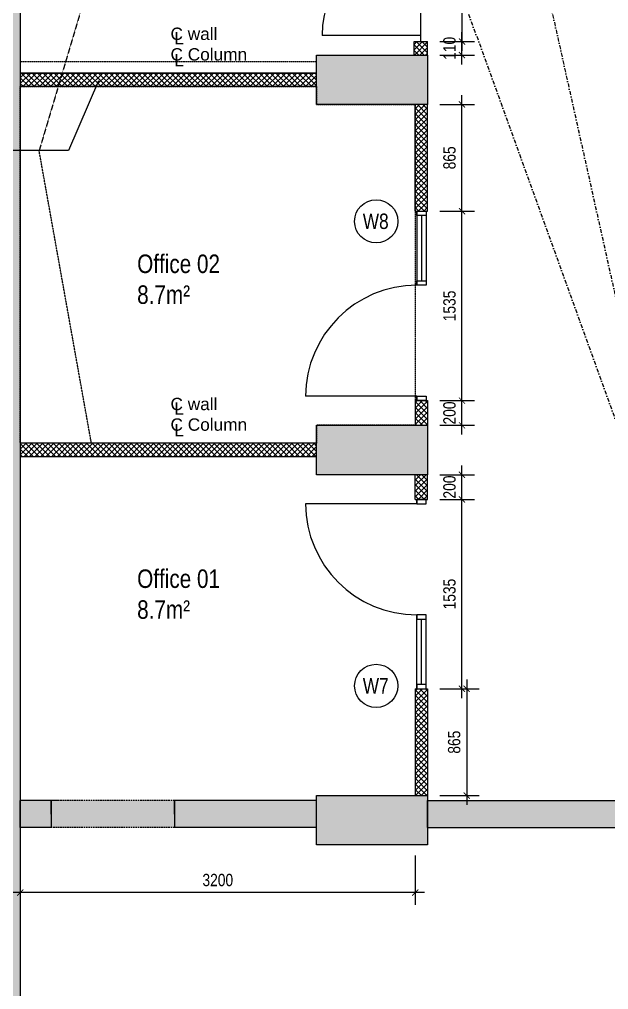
# Model space of a CAD drawing. Header units: millimetres. Extents: x -68315 to 81584, y -44830 to 67795.
# Drawn here: x -48988 to -44214, y 39273 to 47135 of the extents above; entities that cross this region are included whole.
import ezdxf

# ---------------------------------------------------------------- set-up
doc = ezdxf.new("R2010")
doc.units = ezdxf.units.MM
for name, pattern in [('DASHDOT2', [12.7, 6.35, -3.175, 0, -3.175]), ('HIDDEN2', [4.7625, 3.175, -1.5875]), ('PDASHED', [19.05, 12.7, -6.35])]:
    doc.linetypes.add(name, pattern=pattern)
for name, color, linetype in [('BRICK_WALLS_P4', 1, 'Continuous'), ('COLUMNS_P5', 5, 'Continuous'), ('Demolition', 9, 'Continuous'), ('DOORS_P2', 8, 'Continuous'), ('MSA-ABOVE', 9, 'DASHDOT2'), ('MSA-AREA', 7, 'Continuous'), ('MSA-DEMOLISH', 8, 'HIDDEN2'), ('MSA-DIMS20', 8, 'Continuous'), ('MSA-DIMS50', 8, 'Continuous'), ('MSA-DOOR', 9, 'Continuous'), ('MSA-HATCH', 8, 'Continuous'), ('MSA-HATCH ELEV1', 252, 'Continuous'), ('MSA-TEXT D&W 50', 7, 'Continuous'), ('MSA-TEXT1', 4, 'Continuous'), ('MSA-WINDOW', 4, 'Continuous')]:
    doc.layers.add(name, color=color, linetype=linetype)
doc.layers.get('0').off()
doc.styles.add('Arial 1in20 2mm', font='arial.ttf', dxfattribs={"width": 0.8, "height": 40})
doc.styles.add('Arial 1in50 2mm', font='arial.ttf', dxfattribs={"width": 0.8, "height": 100})
doc.styles.add('Arial 1in50 3mm', font='arial.ttf', dxfattribs={"width": 0.8, "height": 150})
doc.dimstyles.new('DIM-20', dxfattribs={"dimtxt": 40, "dimasz": 30, "dimexe": 40, "dimexo": 40, "dimgap": 20, "dimtad": 1, "dimdec": 0, "dimrnd": 5, "dimzin": 0, "dimdsep": 46, "dimtxsty": 'Arial 1in20 2mm', "dimblk": 'ARCHTICK', "dimcen": 0.09, "dimdle": 20, "dimclrd": 256, "dimclre": 256, "dimclrt": 256, "dimadec": 0, "dimazin": 0, "dimtfac": 1, "dimtdec": 0, "dimtix": 1, "dimtmove": 2, "dimatfit": 3, "dimfxl": 1, "dimtolj": 1, "dimtzin": 0, "dimarcsym": 0})
doc.dimstyles.new('DIM-50', dxfattribs={"dimtxt": 100, "dimasz": 50, "dimexe": 100, "dimexo": 100, "dimgap": 50, "dimtad": 1, "dimdec": 0, "dimrnd": 5, "dimzin": 0, "dimdsep": 46, "dimtxsty": 'Arial 1in50 2mm', "dimblk": 'ARCHTICK', "dimcen": 0.09, "dimdle": 75, "dimclrd": 256, "dimclre": 256, "dimclrt": 256, "dimadec": 0, "dimazin": 0, "dimtfac": 1, "dimtdec": 0, "dimtix": 1, "dimtmove": 2, "dimatfit": 3, "dimfxl": 300, "dimfxlon": 1, "dimtolj": 1, "dimtzin": 0, "dimarcsym": 0})
pattern_1 = [(45, (-111669.39, -101378.395), (-22.45064, 22.45064), []), (135, (-111669.39, -101378.395), (-22.45064, -22.45064), [])]

# ---------------------------------------------------------------- blocks, each defined once
blk = doc.blocks.new('_ArchTick')
at = {"color": 0, "linetype": 'ByBlock', "const_width": 0.15}
blk.add_lwpolyline([(-0.5, -0.5), (0.5, 0.5)], dxfattribs=at)
blk = doc.blocks.new('*D24')
at = {"layer": 'MSA-DIMS20', "lineweight": -2, "ltscale": 0.2}
for p, q in [((-45402, 41635.5), (-45402, 43320.5)), ((-45580.6, 43245.5), (-45302, 43245.5)), ((-45580.6, 41710.5), (-45302, 41710.5))]:
    blk.add_line(p, q, dxfattribs=at)
at = {"layer": 'MSA-DIMS20', "lineweight": -2, "xscale": 50, "yscale": 50, "zscale": 50}
for p, rotation in [((-45402, 43245.5), 90), ((-45402, 41710.5), 270)]:
    blk.add_blockref('_ArchTick', p, dxfattribs=dict(at, rotation=rotation))
at = {"layer": 'MSA-DIMS20', "linetype": 'Continuous', "insert": (-45503, 42478), "char_height": 100, "attachment_point": 5, "rotation": 90, "style": 'Arial 1in50 2mm'}
blk.add_mtext('\\A1;1535', dxfattribs=at)
blk = doc.blocks.new('*D45')
at = {"layer": 'MSA-DIMS50', "lineweight": -2, "ltscale": 0.2}
for p, q in [((-45364, 41785.5), (-45364, 40770.5)), ((-45580.6, 41710.5), (-45264, 41710.5)), ((-45580.6, 40845.5), (-45264, 40845.5))]:
    blk.add_line(p, q, dxfattribs=at)
at = {"layer": 'MSA-DIMS50', "lineweight": -2, "xscale": 50, "yscale": 50, "zscale": 50}
for p, rotation in [((-45364, 41710.5), 90), ((-45364, 40845.5), 270)]:
    blk.add_blockref('_ArchTick', p, dxfattribs=dict(at, rotation=rotation))
at = {"layer": 'MSA-DIMS50', "linetype": 'Continuous', "insert": (-45465, 41278), "char_height": 100, "attachment_point": 5, "rotation": 90, "style": 'Arial 1in50 2mm'}
blk.add_mtext('\\A1;865', dxfattribs=at)
blk = doc.blocks.new('*D46')
at = {"layer": 'MSA-DIMS50', "lineweight": -2, "ltscale": 0.2}
for p, q in [((-45402, 43170.5), (-45402, 43520.5)), ((-45580.6, 43445.5), (-45302, 43445.5)), ((-45580.6, 43245.5), (-45302, 43245.5))]:
    blk.add_line(p, q, dxfattribs=at)
at = {"layer": 'MSA-DIMS50', "lineweight": -2, "xscale": 50, "yscale": 50, "zscale": 50}
for p, rotation in [((-45402, 43445.5), 270), ((-45402, 43245.5), 90)]:
    blk.add_blockref('_ArchTick', p, dxfattribs=dict(at, rotation=rotation))
at = {"layer": 'MSA-DIMS50', "linetype": 'Continuous', "insert": (-45503, 43345.5), "char_height": 100, "attachment_point": 5, "rotation": 90, "style": 'Arial 1in50 2mm'}
blk.add_mtext('\\A1;200', dxfattribs=at)
blk = doc.blocks.new('*D50')
at = {"layer": 'MSA-DIMS50', "lineweight": -2, "ltscale": 0.2}
for p, q in [((-49652.1, 40730.5), (-49652.1, 43665.5)), ((-49352.1, 43590.5), (-49752.1, 43590.5)), ((-49352.1, 40805.5), (-49752.1, 40805.5))]:
    blk.add_line(p, q, dxfattribs=at)
at = {"layer": 'MSA-DIMS50', "lineweight": -2, "xscale": 50, "yscale": 50, "zscale": 50}
for p, rotation in [((-49652.1, 43590.5), 90), ((-49652.1, 40805.5), 270)]:
    blk.add_blockref('_ArchTick', p, dxfattribs=dict(at, rotation=rotation))
at = {"layer": 'MSA-DIMS50', "linetype": 'Continuous', "insert": (-49753.1, 42198), "char_height": 100, "attachment_point": 5, "rotation": 90, "style": 'Arial 1in50 2mm'}
blk.add_mtext('\\A1;2785', dxfattribs=at)
blk = doc.blocks.new('*D51')
at = {"layer": 'MSA-DIMS50', "lineweight": -2, "ltscale": 0.2}
for p, q in [((-49352.1, 46700.5), (-49752.1, 46700.5)), ((-49652.1, 46515.5), (-49652.1, 46775.5)), ((-49352.1, 46590.5), (-49752.1, 46590.5))]:
    blk.add_line(p, q, dxfattribs=at)
at = {"layer": 'MSA-DIMS50', "lineweight": -2, "xscale": 50, "yscale": 50, "zscale": 50}
for p, rotation in [((-49652.1, 46700.5), 270), ((-49652.1, 46590.5), 90)]:
    blk.add_blockref('_ArchTick', p, dxfattribs=dict(at, rotation=rotation))
at = {"layer": 'MSA-DIMS50', "linetype": 'Continuous', "insert": (-49753.1, 46645.5), "char_height": 100, "attachment_point": 5, "rotation": 90, "style": 'Arial 1in50 2mm'}
blk.add_mtext('\\A1;110', dxfattribs=at)
blk = doc.blocks.new('*D52')
at = {"layer": 'MSA-DIMS50', "lineweight": -2, "ltscale": 0.2}
for p, q in [((-49652.1, 43625.5), (-49652.1, 46665.5)), ((-49352.1, 46590.5), (-49752.1, 46590.5)), ((-49352.1, 43700.5), (-49752.1, 43700.5))]:
    blk.add_line(p, q, dxfattribs=at)
at = {"layer": 'MSA-DIMS50', "lineweight": -2, "xscale": 50, "yscale": 50, "zscale": 50}
for p, rotation in [((-49652.1, 46590.5), 90), ((-49652.1, 43700.5), 270)]:
    blk.add_blockref('_ArchTick', p, dxfattribs=dict(at, rotation=rotation))
at = {"layer": 'MSA-DIMS50', "linetype": 'Continuous', "insert": (-49753.1, 45145.5), "char_height": 100, "attachment_point": 5, "rotation": 90, "style": 'Arial 1in50 2mm'}
blk.add_mtext('\\A1;2890', dxfattribs=at)
blk = doc.blocks.new('*D53')
at = {"layer": 'MSA-DIMS50', "lineweight": -2, "ltscale": 0.2}
for p, q in [((-49652.1, 46625.5), (-49652.1, 49665.5)), ((-49352.1, 49590.5), (-49752.1, 49590.5)), ((-49352.1, 46700.5), (-49752.1, 46700.5))]:
    blk.add_line(p, q, dxfattribs=at)
at = {"layer": 'MSA-DIMS50', "lineweight": -2, "xscale": 50, "yscale": 50, "zscale": 50}
for p, rotation in [((-49652.1, 49590.5), 90), ((-49652.1, 46700.5), 270)]:
    blk.add_blockref('_ArchTick', p, dxfattribs=dict(at, rotation=rotation))
at = {"layer": 'MSA-DIMS50', "linetype": 'Continuous', "insert": (-49753.1, 48145.5), "char_height": 100, "attachment_point": 5, "rotation": 90, "style": 'Arial 1in50 2mm'}
blk.add_mtext('\\A1;2890', dxfattribs=at)
blk = doc.blocks.new('*D55')
at = {"layer": 'MSA-DIMS50', "lineweight": -2, "ltscale": 0.2}
for p, q in [((-49652.1, 43515.5), (-49652.1, 43775.5)), ((-49352.1, 43700.5), (-49752.1, 43700.5)), ((-49352.1, 43590.5), (-49752.1, 43590.5))]:
    blk.add_line(p, q, dxfattribs=at)
at = {"layer": 'MSA-DIMS50', "lineweight": -2, "xscale": 50, "yscale": 50, "zscale": 50}
for p, rotation in [((-49652.1, 43700.5), 270), ((-49652.1, 43590.5), 90)]:
    blk.add_blockref('_ArchTick', p, dxfattribs=dict(at, rotation=rotation))
at = {"layer": 'MSA-DIMS50', "linetype": 'Continuous', "insert": (-49753.1, 43645.5), "char_height": 100, "attachment_point": 5, "rotation": 90, "style": 'Arial 1in50 2mm'}
blk.add_mtext('\\A1;110', dxfattribs=at)
blk = doc.blocks.new('*D59')
at = {"layer": 'MSA-DIMS50', "lineweight": -2, "ltscale": 0.2}
for p, q in [((-48980.6, 40359.3), (-48980.6, 39959.3)), ((-45780.6, 40359.3), (-45780.6, 39959.3)), ((-45705.6, 40059.3), (-49055.6, 40059.3))]:
    blk.add_line(p, q, dxfattribs=at)
at = {"layer": 'MSA-DIMS50', "lineweight": -2, "xscale": 50, "yscale": 50, "zscale": 50, "rotation": 180}
blk.add_blockref('_ArchTick', (-48980.6, 40059.3), dxfattribs=at)
at = {"layer": 'MSA-DIMS50', "lineweight": -2, "xscale": 50, "yscale": 50, "zscale": 50}
blk.add_blockref('_ArchTick', (-45780.6, 40059.3), dxfattribs=at)
at = {"layer": 'MSA-DIMS50', "linetype": 'Continuous', "insert": (-47380.6, 40160.4), "char_height": 100, "attachment_point": 5, "style": 'Arial 1in50 2mm'}
blk.add_mtext('\\A1;3200', dxfattribs=at)
blk = doc.blocks.new('*D88')
at = {"layer": 'MSA-DIMS20', "lineweight": -2, "ltscale": 0.2}
for p, q in [((-45402, 43970.5), (-45402, 45655.5)), ((-45580.6, 45580.5), (-45302, 45580.5)), ((-45580.6, 44045.5), (-45302, 44045.5))]:
    blk.add_line(p, q, dxfattribs=at)
at = {"layer": 'MSA-DIMS20', "lineweight": -2, "xscale": 50, "yscale": 50, "zscale": 50}
for p, rotation in [((-45402, 45580.5), 90), ((-45402, 44045.5), 270)]:
    blk.add_blockref('_ArchTick', p, dxfattribs=dict(at, rotation=rotation))
at = {"layer": 'MSA-DIMS20', "linetype": 'Continuous', "insert": (-45503, 44813), "char_height": 100, "attachment_point": 5, "rotation": 90, "style": 'Arial 1in50 2mm'}
blk.add_mtext('\\A1;1535', dxfattribs=at)
blk = doc.blocks.new('*D89')
at = {"layer": 'MSA-DIMS20', "lineweight": -2, "ltscale": 0.2}
for p, q in [((-45402, 46770.5), (-45402, 47030.5)), ((-45580.6, 46955.5), (-45302, 46955.5)), ((-45580.6, 46845.5), (-45302, 46845.5))]:
    blk.add_line(p, q, dxfattribs=at)
at = {"layer": 'MSA-DIMS20', "lineweight": -2, "xscale": 50, "yscale": 50, "zscale": 50}
for p, rotation in [((-45402, 46955.5), 270), ((-45402, 46845.5), 90)]:
    blk.add_blockref('_ArchTick', p, dxfattribs=dict(at, rotation=rotation))
at = {"layer": 'MSA-DIMS20', "linetype": 'Continuous', "insert": (-45503, 46900.5), "char_height": 100, "attachment_point": 5, "rotation": 90, "style": 'Arial 1in50 2mm'}
blk.add_mtext('\\A1;110', dxfattribs=at)
blk = doc.blocks.new('*D91')
at = {"layer": 'MSA-DIMS20', "lineweight": -2, "ltscale": 0.2}
for p, q in [((-45402, 45505.5), (-45402, 46520.5)), ((-45580.6, 46445.5), (-45302, 46445.5)), ((-45580.6, 45580.5), (-45302, 45580.5))]:
    blk.add_line(p, q, dxfattribs=at)
at = {"layer": 'MSA-DIMS20', "lineweight": -2, "xscale": 50, "yscale": 50, "zscale": 50}
for p, rotation in [((-45402, 46445.5), 90), ((-45402, 45580.5), 270)]:
    blk.add_blockref('_ArchTick', p, dxfattribs=dict(at, rotation=rotation))
at = {"layer": 'MSA-DIMS20', "linetype": 'Continuous', "insert": (-45503, 46013), "char_height": 100, "attachment_point": 5, "rotation": 90, "style": 'Arial 1in50 2mm'}
blk.add_mtext('\\A1;865', dxfattribs=at)
blk = doc.blocks.new('*D92')
at = {"layer": 'MSA-DIMS20', "lineweight": -2, "ltscale": 0.2}
for p, q in [((-45402, 43770.5), (-45402, 44120.5)), ((-45580.6, 44045.5), (-45302, 44045.5)), ((-45580.6, 43845.5), (-45302, 43845.5))]:
    blk.add_line(p, q, dxfattribs=at)
at = {"layer": 'MSA-DIMS20', "lineweight": -2, "xscale": 50, "yscale": 50, "zscale": 50}
for p, rotation in [((-45402, 44045.5), 270), ((-45402, 43845.5), 90)]:
    blk.add_blockref('_ArchTick', p, dxfattribs=dict(at, rotation=rotation))
at = {"layer": 'MSA-DIMS20', "linetype": 'Continuous', "insert": (-45503, 43945.5), "char_height": 100, "attachment_point": 5, "rotation": 90, "style": 'Arial 1in50 2mm'}
blk.add_mtext('\\A1;200', dxfattribs=at)
blk = doc.blocks.new('*D98')
at = {"layer": 'MSA-DIMS20', "lineweight": -2, "ltscale": 0.2}
for p, q in [((-45402, 47930.5), (-45402, 46880.5)), ((-45580.6, 47855.5), (-45302, 47855.5)), ((-45580.6, 46955.5), (-45302, 46955.5))]:
    blk.add_line(p, q, dxfattribs=at)
at = {"layer": 'MSA-DIMS20', "lineweight": -2, "xscale": 50, "yscale": 50, "zscale": 50}
for p, rotation in [((-45402, 47855.5), 90), ((-45402, 46955.5), 270)]:
    blk.add_blockref('_ArchTick', p, dxfattribs=dict(at, rotation=rotation))
at = {"layer": 'MSA-DIMS20', "linetype": 'Continuous', "insert": (-45503, 47405.5), "char_height": 100, "attachment_point": 5, "rotation": 90, "style": 'Arial 1in50 2mm'}
blk.add_mtext('\\A1;900', dxfattribs=at)

msp = doc.modelspace()

# ---------------------------------------------------------------- hatches: boundary and pattern name
at = {"layer": 'MSA-HATCH', "ltscale": 0.2}
h = msp.add_hatch(dxfattribs=at)
h.set_pattern_fill('ANSI37', color=10, scale=10)
h.set_pattern_definition([(45, (-111707.39, -101378.395), (-22.4506403, 22.4506403), []), (135, (-111707.39, -101378.395), (-22.4506403, -22.4506403), [])])
h.paths.add_polyline_path([(-46580.6, 43700.5), (-48980.6, 43700.5), (-48980.6, 43590.5), (-46580.6, 43590.5)])
h.paths.add_polyline_path([(-46580.6, 46700.5), (-48980.6, 46700.5), (-48980.6, 46590.5), (-46580.6, 46590.5)])
h.paths.add_polyline_path([(-45680.6, 46955.5), (-45790.6, 46955.5), (-45790.6, 46845.5), (-45680.6, 46845.5)])
h.paths.add_polyline_path([(-45680.6, 49445.5), (-45790.6, 49445.5), (-45790.6, 47855.5), (-45680.6, 47855.5)])
h.paths.add_polyline_path([(-46580.6, 49700.5), (-48980.6, 49700.5), (-48980.6, 49590.5), (-46580.6, 49590.5)])
h.paths.add_polyline_path([(-45680.6, 51435.5), (-45790.6, 51435.5), (-45790.6, 49845.5), (-45680.6, 49845.5)])
h.paths.add_polyline_path([(-45680.6, 52445.5), (-45790.6, 52445.5), (-45790.6, 52335.5), (-45680.6, 52335.5)])
h.paths.add_polyline_path([(-46580.6, 52645.5), (-48980.6, 52645.5), (-48980.6, 52535.5), (-46580.6, 52535.5)])
h = msp.add_hatch(dxfattribs=at)
h.set_pattern_fill('ANSI37', color=10, scale=10)
h.set_pattern_definition(pattern_1)
h.paths.add_polyline_path([(-45680.6, 44045.5), (-45780.6, 44045.5), (-45780.6, 43845.5), (-45680.6, 43845.5)])
h.paths.add_polyline_path([(-45680.6, 46445.5), (-45780.6, 46445.5), (-45780.6, 45580.5), (-45680.6, 45580.5)])
h = msp.add_hatch(dxfattribs=at)
h.set_pattern_fill('ANSI37', color=10, scale=10)
h.set_pattern_definition(pattern_1)
h.paths.add_polyline_path([(-45680.6, 41710.5), (-45780.6, 41710.5), (-45780.6, 40845.5), (-45680.6, 40845.5)])
h.paths.add_polyline_path([(-45680.6, 43445.5), (-45780.6, 43445.5), (-45780.6, 43245.5), (-45680.6, 43245.5)])
at = {"layer": 'MSA-HATCH ELEV1', "ltscale": 0.2}
h = msp.add_hatch(color=256, dxfattribs=at)
h.dxf.hatch_style = 1
h.paths.add_polyline_path([(-48980.6, 37800.5), (-48580.6, 37800.5), (-48580.6, 37910.5), (-48580.6, 38100.5), (-48980.6, 38100.5), (-48980.6, 61545.5), (-46580.6, 61545.5), (-46580.6, 61445.5), (-45680.6, 61445.5), (-45680.6, 61845.5), (-46280.6, 61845.5), (-46280.6, 64445.5), (-45680.6, 64445.5), (-45680.6, 64845.5), (-46280.6, 64845.5), (-46280.6, 66085.5), (-44980.6, 66085.5), (-44980.6, 65685.5), (-41480.6, 65685.5), (-41480.6, 66085.5), (-38880.6, 66085.5), (-38880.6, 65685.5), (-35480.6, 65685.5), (-35480.6, 66085.5), (-34080.6, 66085.5), (-34080.6, 64845.5), (-34680.6, 64845.5), (-34680.6, 64445.5), (-34080.6, 64445.5), (-34080.6, 61845.5), (-34680.6, 61845.5), (-34680.6, 61445.5), (-34080.6, 61445.5), (-34080.6, 60649), (-33780.6, 60649), (-33780.6, 61545.5), (-28030.6, 61545.5), (-28030.6, 62345.5), (-23830.6, 62345.5), (-23830.6, 61530.5), (-23530.6, 61530.5), (-23530.6, 67495.5), (8969.4, 67495.5), (8969.4, 63768.5), (7619.4, 62418.5), (7619.4, 61845.5), (-1780.6, 61845.5), (-1780.6, 61530.5), (13969.4, 61530.5), (13969.4, 63945.5), (9269.4, 63945.5), (9269.4, 67795.5), (-23830.6, 67795.5), (-23830.6, 62645.5), (-28330.6, 62645.5), (-28330.6, 61845.5), (-33780.6, 61845.5), (-33780.6, 66385.5), (-35880.6, 66385.5), (-35880.6, 66085.5), (-38480.6, 66085.5), (-38480.6, 66385.5), (-41880.6, 66385.5), (-41880.6, 66085.5), (-44380.6, 66085.5), (-44380.6, 66385.5), (-46580.6, 66385.5), (-46580.6, 61845.5), (-49280.6, 61845.5), (-49280.6, 37645.5), (-60180.6, 37645.5), (-60180.6, 34445.5), (-59880.6, 34445.5), (-59880.6, 34545.5), (-50580.6, 34545.5), (-50580.6, 34845.5), (-59880.6, 34845.5), (-59880.6, 37345.5), (-48980.6, 37345.5)])
h.paths.add_polyline_path([(7919.4, 61845.5), (7919.4, 62295.5), (9269.4, 63645.5), (13669.4, 63645.5), (13669.4, 61845.5)], flags=16)
h = msp.add_hatch(color=256, dxfattribs=at)
h.dxf.hatch_style = 1
h.paths.add_polyline_path([(-45680.6, 58845.5), (-46580.6, 58845.5), (-46580.6, 58445.5), (-45680.6, 58445.5)])
h.paths.add_polyline_path([(-45680.6, 55845.5), (-46580.6, 55845.5), (-46580.6, 55445.5), (-45680.6, 55445.5)])
h.paths.add_polyline_path([(-45680.6, 52845.5), (-46580.6, 52845.5), (-46580.6, 52445.5), (-45680.6, 52445.5)])
h.paths.add_polyline_path([(-45680.6, 49845.5), (-46580.6, 49845.5), (-46580.6, 49445.5), (-45680.6, 49445.5)])
h.paths.add_polyline_path([(-45680.6, 46845.5), (-46580.6, 46845.5), (-46580.6, 46445.5), (-45806.6, 46445.5), (-45806.6, 46445.5), (-45730.6, 46445.5), (-45680.6, 46445.5)])
h.paths.add_polyline_path([(-45680.6, 43845.5), (-45730.6, 43845.5), (-45730.6, 43845.5), (-45806.6, 43845.5), (-46580.6, 43845.5), (-46580.6, 43445.5), (-45806.6, 43445.5), (-45806.6, 43445.5), (-45730.6, 43445.5), (-45680.6, 43445.5)])
h.paths.add_polyline_path([(-45680.6, 40845.5), (-46580.6, 40845.5), (-46580.6, 40445.5), (-45680.6, 40445.5)])
h.paths.add_polyline_path([(-33780.6, 42345.5), (-34680.6, 42345.5), (-34680.6, 41945.5), (-33780.6, 41945.5)])
h.paths.add_polyline_path([(-33780.6, 43845.5), (-34680.6, 43845.5), (-34680.6, 43445.5), (-33780.6, 43445.5)])
h.paths.add_polyline_path([(-33780.6, 46845.5), (-34680.6, 46845.5), (-34680.6, 46445.5), (-33780.6, 46445.5)])
h.paths.add_polyline_path([(-33780.6, 49845.5), (-34680.6, 49845.5), (-34680.6, 49445.5), (-33780.6, 49445.5)])
h.paths.add_polyline_path([(-33780.6, 52845.5), (-34680.6, 52845.5), (-34680.6, 52445.5), (-33780.6, 52445.5)])
h.paths.add_polyline_path([(-33780.6, 55845.5), (-34680.6, 55845.5), (-34680.6, 55445.5), (-33780.6, 55445.5)])
h.paths.add_polyline_path([(-33930.6, 58845.5), (-34830.6, 58845.5), (-34830.6, 58445.5), (-33930.6, 58445.5)])
h = msp.add_hatch(color=256, dxfattribs=at)
h.dxf.hatch_style = 1
h.paths.add_polyline_path([(-48730.6, 40805.5), (-48980.6, 40805.5), (-48980.6, 40585.5), (-48730.6, 40585.5)])
h.paths.add_polyline_path([(-47730.6, 40805.5), (-48730.6, 40805.5), (-48730.6, 40585.5), (-47730.6, 40585.5)])
h.paths.add_polyline_path([(-46580.6, 40805.5), (-47730.6, 40805.5), (-47730.6, 40585.5), (-46580.6, 40585.5)])
h.paths.add_polyline_path([(-40785.6, 40805.5), (-45680.6, 40805.5), (-45680.6, 40585.5), (-40785.6, 40585.5)])
h.paths.add_polyline_path([(-37059.6, 40805.5), (-37169.6, 40805.5), (-37169.6, 43700.5), (-37627.6, 43700.5), (-37627.6, 43590.5), (-37279.6, 43590.5), (-37279.6, 42915.5), (-38875.6, 42915.5), (-38875.6, 43590.5), (-38527.6, 43590.5), (-38527.6, 43700.5), (-38985.6, 43700.5), (-38985.6, 41905.5), (-38875.6, 41905.5), (-38875.6, 42805.5), (-37279.6, 42805.5), (-37279.6, 40805.5), (-39185.6, 40805.5), (-39185.6, 40585.5), (-37059.6, 40585.5)])
h.paths.add_polyline_path([(-34230.6, 40805.5), (-34280.6, 40805.5), (-34570.6, 40805.5), (-34570.6, 41945.5), (-34680.6, 41945.5), (-34680.6, 40585.5), (-34230.6, 40585.5)])
h.paths.add_polyline_path([(-34230.6, 43445.5), (-34340.6, 43445.5), (-34340.6, 42345.5), (-34230.6, 42345.5)])
h.paths.add_polyline_path([(-34030.6, 43445.5), (-34140.6, 43445.5), (-34140.6, 42345.5), (-34030.6, 42345.5)])

# ---------------------------------------------------------------- linework, layer by layer
at = {"layer": 'BRICK_WALLS_P4', "linetype": 'Continuous'}
for p, q in [((-45790.6, 46845.5), (-45790.6, 46955.5)), ((-45790.6, 46955.5), (-45680.6, 46955.5)), ((-45680.6, 46845.5), (-45680.6, 46955.5)), ((-46580.6, 46700.5), (-48980.6, 46700.5)), ((-46580.6, 46590.5), (-48980.6, 46590.5)), ((-45780.6, 45580.5), (-45780.6, 46445.5)), ((-45680.6, 45580.5), (-45680.6, 46445.5)), ((-45780.6, 45580.5), (-45680.6, 45580.5)), ((-45780.6, 44045.5), (-45680.6, 44045.5)), ((-45780.6, 44045.5), (-45780.6, 43845.5)), ((-45680.6, 44045.5), (-45680.6, 43845.5)), ((-46580.6, 43700.5), (-48980.6, 43700.5)), ((-46580.6, 43590.5), (-48980.6, 43590.5)), ((-45780.6, 43245.5), (-45780.6, 43445.5)), ((-45680.6, 43245.5), (-45680.6, 43445.5)), ((-45780.6, 43245.5), (-45680.6, 43245.5)), ((-45780.6, 41710.5), (-45780.6, 40845.5)), ((-45780.6, 41710.5), (-45680.6, 41710.5)), ((-45680.6, 41710.5), (-45680.6, 40845.5)), ((-48680.6, 40805.5), (-48980.6, 40805.5)), ((-48980.6, 40585.5), (-48980.6, 40805.5)), ((-48730.6, 40805.5), (-48730.6, 40585.5)), ((-47730.6, 40805.5), (-47730.6, 40585.5)), ((-46580.6, 40805.5), (-47730.6, 40805.5)), ((-46580.6, 40585.5), (-46580.6, 40805.5)), ((-45680.6, 40805.5), (-40785.6, 40805.5)), ((-45680.6, 40585.5), (-45680.6, 40805.5)), ((-48730.6, 40585.5), (-48980.6, 40585.5)), ((-46580.6, 40585.5), (-47730.6, 40585.5)), ((-45680.6, 40585.5), (-40785.6, 40585.5))]:
    msp.add_line(p, q, dxfattribs=at)
at = {"layer": 'COLUMNS_P5', "linetype": 'Continuous'}
msp.add_line((-48980.6, 61545.5), (-48980.6, 38100.5), dxfattribs=at)
for points in [[(-46580.6, 46445.5), (-46580.6, 46845.5), (-45680.6, 46845.5), (-45680.6, 46445.5), (-46580.6, 46445.5)], [(-46580.6, 43445.5), (-46580.6, 43845.5), (-45680.6, 43845.5), (-45680.6, 43445.5), (-46580.6, 43445.5)], [(-46580.6, 40445.5), (-46580.6, 40845.5), (-45680.6, 40845.5), (-45680.6, 40445.5), (-46580.6, 40445.5)]]:
    msp.add_lwpolyline(points, dxfattribs=at)
at = {"layer": 'Demolition', "linetype": 'PDASHED'}
for p, q in [((-47730.6, 40805.5), (-48730.6, 40805.5)), ((-47730.6, 40585.5), (-48730.6, 40585.5))]:
    msp.add_line(p, q, dxfattribs=at)
at = {"layer": 'DOORS_P2', "linetype": 'Continuous'}
for p, q in [((-48730.6, 40695.5), (-48730.6, 40805.5)), ((-47730.6, 40695.5), (-47730.6, 40805.5))]:
    msp.add_line(p, q, dxfattribs=at)
at = {"layer": 'MSA-ABOVE', "ltscale": 5}
for p in [(-45607.8, 51395.5), (-45607.8, 47895.5)]:
    msp.add_line(p, (-43580.6, 42295.5), dxfattribs=at)
at = {"layer": 'MSA-AREA', "ltscale": 0.2}
msp.add_lwpolyline([(-48980.6, 46700.5), (-46580.6, 46700.5), (-46580.6, 46845.5), (-45790.6, 46845.5), (-45790.6, 46955.5), (-45735.6, 46955.5), (-45735.6, 47855.5), (-45790.6, 47855.5), (-45790.6, 49445.5), (-46580.6, 49445.5), (-46580.6, 49590.5), (-48980.6, 49590.5), (-48980.6, 46700.5)], dxfattribs=at)
at = {"layer": 'MSA-DEMOLISH', "ltscale": 0.2}
for p, q in [((-46580.6, 46790.5), (-48980.6, 46790.5)), ((-46580.6, 46590.5), (-46580.6, 46700.5))]:
    msp.add_line(p, q, dxfattribs=at)
msp.add_lwpolyline([(-48980.6, 43700.5), (-48980.6, 46590.5), (-46580.6, 46590.5), (-46580.6, 46445.5), (-45780.6, 46445.5), (-45780.6, 43845.5), (-46580.6, 43845.5), (-46580.6, 43700.5), (-48980.6, 43700.5)], dxfattribs=at)
at = {"layer": 'MSA-DOOR', "ltscale": 0.2}
msp.add_line((-45735.6, 47005.5), (-46535.6, 47005.5), dxfattribs=at)
msp.add_arc((-45735.6, 47005.5), 800, 90, 180, dxfattribs=at)
at = {"layer": 'MSA-TEXT D&W 50'}
for centre in [(-46097, 45498.5), (-46097, 41734)]:
    msp.add_circle(centre, 175, dxfattribs=at)
at = {"layer": 'MSA-WINDOW', "ltscale": 0.2}
for p, q in [((-45768.6, 45580.5), (-45768.6, 44980.5)), ((-45730.6, 45545.5), (-45730.6, 45015.5)), ((-45692.6, 45580.5), (-45692.6, 44980.5)), ((-45768.6, 44080.5), (-46668.6, 44080.5)), ((-45768.6, 44080.5), (-45768.6, 44045.5)), ((-45692.6, 44080.5), (-45692.6, 44045.5)), ((-45768.6, 43210.5), (-45768.6, 43245.5)), ((-45692.6, 43210.5), (-45692.6, 43245.5)), ((-45768.6, 43210.5), (-46668.6, 43210.5)), ((-45768.6, 41710.5), (-45768.6, 42310.5)), ((-45692.6, 41710.5), (-45692.6, 42310.5)), ((-45730.6, 41745.5), (-45730.6, 42275.5))]:
    msp.add_line(p, q, dxfattribs=at)
for points in [[(-45768.6, 45580.5), (-45692.6, 45580.5), (-45692.6, 45545.5), (-45768.6, 45545.5)], [(-45768.6, 45015.5), (-45692.6, 45015.5), (-45692.6, 44980.5), (-45768.6, 44980.5)], [(-45768.6, 44080.5), (-45692.6, 44080.5), (-45692.6, 44045.5), (-45768.6, 44045.5)], [(-45768.6, 43210.5), (-45692.6, 43210.5), (-45692.6, 43245.5), (-45768.6, 43245.5)], [(-45768.6, 42275.5), (-45692.6, 42275.5), (-45692.6, 42310.5), (-45768.6, 42310.5)], [(-45768.6, 41710.5), (-45692.6, 41710.5), (-45692.6, 41745.5), (-45768.6, 41745.5)]]:
    msp.add_lwpolyline(points, close=True, dxfattribs=at)
for centre, start, end in [((-45768.6, 44080.5), 90, 180), ((-45768.6, 43210.5), 180, 270)]:
    msp.add_arc(centre, 900, start, end, dxfattribs=at)

# ---------------------------------------------------------------- texts
at = {"layer": 'MSA-TEXT D&W 50', "char_height": 125, "attachment_point": 1, "style": 'Arial 1in50 2mm'}
for s, insert in [('W8', (-46205.7, 45561.7)), ('W7', (-46205.7, 41797.2))]:
    msp.add_mtext_dynamic_manual_height_columns(s, width=217.149, gutter_width=15, heights=[0], dxfattribs=dict(at, insert=insert))
at = {"layer": 'MSA-TEXT1', "ltscale": 0.2, "attachment_point": 1}
for s, insert, char_height, style in [('{\\W1;C wall \\PC Column}', (-47763.7, 47068.4), 100, 'Arial 1in50 2mm'), ('{\\W1;L}', (-47733, 47031.9), 100, 'Arial 1in50 2mm'), ('{\\W1;L}', (-47733, 46855.6), 100, 'Arial 1in50 2mm'), ('Office 02\\P8.7m²', (-48033.7, 45229.6), 150, 'Arial 1in50 3mm'), ('{\\W1;C wall \\PC Column}', (-47763.7, 44068.4), 100, 'Arial 1in50 2mm'), ('{\\W1;L}', (-47733, 44031.9), 100, 'Arial 1in50 2mm'), ('{\\W1;L}', (-47733, 43855.6), 100, 'Arial 1in50 2mm'), ('Office 01\\P8.7m²', (-48033.7, 42677.8), 150, 'Arial 1in50 3mm')]:
    msp.add_mtext_dynamic_manual_height_columns(s, width=959.852, gutter_width=500, heights=[0], dxfattribs=dict(at, insert=insert, char_height=char_height, style=style))

# ---------------------------------------------------------------- dimensions: what is measured, and where the dimension line sits
at = {"layer": 'MSA-DIMS20', "ltscale": 0.2}
for base, p1, p2, picture, middle in [((-45402, 46955.5), (-45680.6, 47855.5), (-45680.6, 46955.5), '*D98', (-45503, 47405.5)), ((-45402, 46955.5), (-45680.6, 46845.5), (-45680.6, 46955.5), '*D89', (-45503, 46900.5)), ((-45402, 46445.5), (-45680.6, 45580.5), (-45680.6, 46445.5), '*D91', (-45503, 46013)), ((-45402, 45580.5), (-45680.6, 44045.5), (-45680.6, 45580.5), '*D88', (-45503, 44813)), ((-45402, 44045.5), (-45680.6, 43845.5), (-45680.6, 44045.5), '*D92', (-45503, 43945.5)), ((-45402, 43245.5), (-45680.6, 41710.5), (-45680.6, 43245.5), '*D24', (-45503, 42478))]:
    dim = msp.add_linear_dim(base=base, p1=p1, p2=p2, angle=90, dimstyle='DIM-50', dxfattribs=at)
    dim.commit()
    dim.dimension.update_dxf_attribs({"geometry": picture, "text_midpoint": middle})
at = {"layer": 'MSA-DIMS50', "ltscale": 0.2}
for base, p1, p2, picture, middle in [((-49652.1, 49590.5), (-48980.6, 46700.5), (-48980.6, 49590.5), '*D53', (-49753.1, 48145.5)), ((-49652.1, 46700.5), (-48980.6, 46590.5), (-48980.6, 46700.5), '*D51', (-49753.1, 46645.5)), ((-49652.1, 46590.5), (-48980.6, 43700.5), (-48980.6, 46590.5), '*D52', (-49753.1, 45145.5)), ((-49652.1, 43700.5), (-48980.6, 43590.5), (-48980.6, 43700.5), '*D55', (-49753.1, 43645.5)), ((-49652.1, 43590.5), (-48980.6, 40805.5), (-48980.6, 43590.5), '*D50', (-49753.1, 42198)), ((-45402, 43445.5), (-45680.6, 43245.5), (-45680.6, 43445.5), '*D46', (-45503, 43345.5)), ((-45364, 40845.5), (-45680.6, 41710.5), (-45680.6, 40845.5), '*D45', (-45465, 41278))]:
    dim = msp.add_linear_dim(base=base, p1=p1, p2=p2, angle=90, dimstyle='DIM-50', dxfattribs=at)
    dim.commit()
    dim.dimension.update_dxf_attribs({"geometry": picture, "text_midpoint": middle})
dim = msp.add_linear_dim(base=(-48980.6, 40059.3), p1=(-45780.6, 40845.5), p2=(-48980.6, 40845.5), dimstyle='DIM-50', dxfattribs=at)
dim.commit()
dim.dimension.update_dxf_attribs({"geometry": '*D59', "text_midpoint": (-47380.6, 40160.4)})

# ---------------------------------------------------------------- leaders
at = {"layer": 'MSA-DEMOLISH', "ltscale": 0.2}
for points in [[(-47780.6, 49590.5), (-48828.3, 46071.3)], [(-48404.6, 43700.5), (-48828.3, 46071.3), (-49981.2, 46071.3)]]:
    msp.add_leader(points, dimstyle='DIM-20', override={"dimgap": 20, "dimtad": 0}, dxfattribs=at)
at = {"layer": 'MSA-DIMS50', "ltscale": 0.2}
msp.add_leader([(-48346.5, 46638.2), (-48589, 46071.3), (-49981.2, 46071.3)], dimstyle='DIM-50', dxfattribs=at)

doc.saveas('drawing.dxf')
